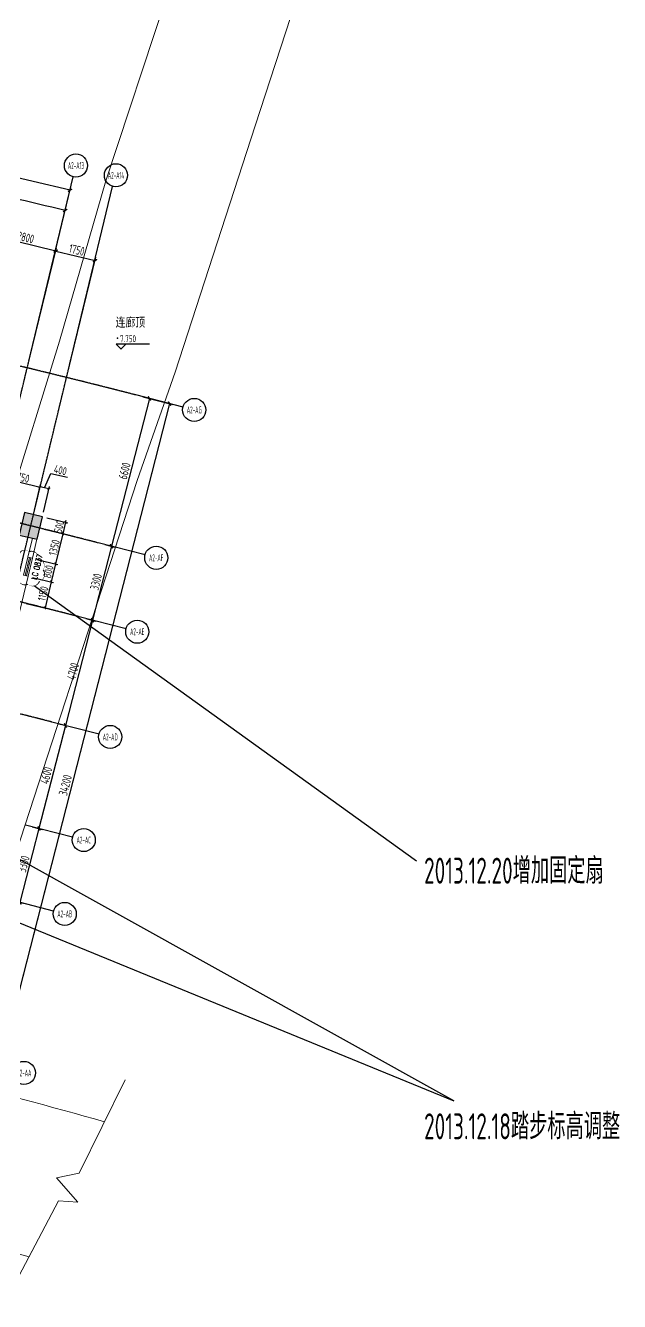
# Model space of a CAD drawing. Header units: millimetres. Extents: x 11515858 to 24947533, y -12784974 to -6116114.
# Drawn here: x 11854412 to 11880103, y -6420247 to -6365076 of the extents above; entities that cross this region are included whole.
import ezdxf
from ezdxf.enums import TextEntityAlignment as Align

# ---------------------------------------------------------------- set-up
doc = ezdxf.new("R2010")
doc.units = ezdxf.units.MM
doc.header["$LTSCALE"] = 10
doc.linetypes.add('A2-RG-AXIS$0$CENTER', pattern=[2, 1.25, -0.25, 0.25, -0.25])
doc.linetypes.add('A2-RG-AXIS$0$DOTE', pattern=[2.42, 2, -0.2, 0.02, -0.2])
for name, color, linetype in [('A2-RB-F2$0$A-DIMS-100', 1, 'Continuous'), ('A2-RG-AXIS$0$A-AXIS', 1, 'Continuous'), ('A2-RG-AXIS$0$A-DIMS-100', 1, 'Continuous'), ('A2-RG-AXIS$0$A-GRID', 1, 'A2-RG-AXIS$0$CENTER'), ('A2-RG-AXIS$0$A-SYMB', 4, 'Continuous'), ('A2-RI-F2$0$A-STRS', 50, 'Continuous'), ('A2-RI-F2$0$A-SYMB', 4, 'Continuous'), ('A2-RI-F2$0$A-SYMB-AREA', 4, 'Continuous'), ('A2-RI-F2$0$A-SYMB-DOOR', 4, 'Continuous'), ('A2-RI-F2$0$A-SYMB-NAME', 4, 'Continuous'), ('A2-RS-F2$0$A-HATH-GRAY', 8, 'Continuous'), ('A2-RS-F2$0$A-WALL-CONC', 6, 'Continuous')]:
    doc.layers.add(name, color=color, linetype=linetype)
for name, color, linetype, lineweight in [('A2-RI-F2$0$A-DETL-LLIN', 3, 'Continuous', 5), ('A2-RI-F2$0$A-DETL-MLIN', 3, 'Continuous', 9), ('A2-RI-F2$0$A-FLOR-STRS', 2, 'Continuous', 5), ('A2-RI-F2$0$A-GLASS', 132, 'Continuous', 20), ('A2-RI-F2$0$A-WALL', 7, 'Continuous', 5)]:
    doc.layers.add(name, color=color, linetype=linetype, lineweight=lineweight)
doc.styles.add('A2-RB-F2$0$XD2008', font='hzs.shx', dxfattribs={"width": 0.7, "bigfont": 'hztxt.shx'})
doc.styles.add('A2-RG-AXIS$0$ECADI', font='hzs.shx', dxfattribs={"width": 0.7, "bigfont": 'hztxt.shx'})
doc.styles.add('A2-RG-AXIS$0$XD2008', font='hzs.shx', dxfattribs={"width": 0.7, "bigfont": 'hztxt.shx'})
doc.styles.add('A2-RI-F2$0$ECADI', font='hzs.shx', dxfattribs={"width": 0.7, "bigfont": 'hztxt.shx'})
doc.styles.add('A2-RI-F2$0$ECADI-TXT', font='simplex.shx', dxfattribs={"bigfont": 'hztxt.shx'})
doc.styles.add('A2-RI-F2$0$XD2008', font='hzs.shx', dxfattribs={"width": 0.7, "bigfont": 'hztxt.shx'})
doc.dimstyles.new('A2-RB-F2$0$XD100$0', dxfattribs={"dimscale": 100, "dimtxt": 3.5, "dimasz": 1, "dimexe": 1, "dimexo": 2, "dimgap": 0.5, "dimtad": 1, "dimdec": 0, "dimdsep": 46, "dimtxsty": 'A2-RB-F2$0$XD2008', "dimblk1": 'A2-RB-F2$0$_ArchTick', "dimblk2": 'A2-RB-F2$0$_ArchTick', "dimsah": 1, "dimcen": 2.5, "dimclrt": 4, "dimaunit": 1, "dimadec": 0, "dimazin": 0, "dimtfac": 1, "dimtdec": 0, "dimtix": 1, "dimtmove": 1, "dimatfit": 3, "dimfxl": 0, "dimtolj": 1, "dimtzin": 0, "dimarcsym": 0})
doc.dimstyles.new('A2-RG-AXIS$0$XD150', dxfattribs={"dimscale": 300, "dimtxt": 2.5, "dimasz": 1.5, "dimexe": 1, "dimexo": 2, "dimgap": 0.5, "dimtad": 1, "dimdec": 0, "dimdsep": 46, "dimtxsty": 'A2-RG-AXIS$0$XD2008', "dimcen": 2.5, "dimclrt": 4, "dimaunit": 1, "dimadec": 3, "dimazin": 0, "dimtfac": 1, "dimtdec": 0, "dimtmove": 2, "dimatfit": 3, "dimfxl": 0, "dimtolj": 1, "dimtzin": 0, "dimarcsym": 0})
doc.dimstyles.new('A2-RG-AXIS$0$XD150$0', dxfattribs={"dimscale": 150, "dimtxt": 2.5, "dimasz": 1, "dimexe": 1, "dimexo": 2, "dimgap": 0.5, "dimtad": 1, "dimdec": 0, "dimdsep": 46, "dimtxsty": 'A2-RG-AXIS$0$XD2008', "dimblk": 'A2-RG-AXIS$0$_ArchTick', "dimcen": 2.5, "dimclrt": 4, "dimaunit": 1, "dimadec": 0, "dimazin": 0, "dimtfac": 1, "dimtdec": 0, "dimtmove": 2, "dimatfit": 3, "dimfxl": 0, "dimtolj": 1, "dimtzin": 0, "dimarcsym": 0})

# ---------------------------------------------------------------- blocks, each defined once
blk = doc.blocks.new('A2-RG-AXIS$0$ECADI-TAG-GRID')
at = {"color": 13}
blk.add_circle((0, 0), 5, dxfattribs=at)
at = {"style": 'A2-RG-AXIS$0$ECADI', "width": 0.7}
blk.add_attdef('GRID', text='', height=5, dxfattribs=at).set_placement((0, 0), align=Align.MIDDLE)
blk = doc.blocks.new('A2-RG-AXIS$0$_ArchTick')
at = {"color": 0, "linetype": 'ByBlock', "const_width": 0.4}
blk.add_lwpolyline([(-0.5, -0.5), (0.5, 0.5)], dxfattribs=at)
blk = doc.blocks.new('*D1255')
at = {"layer": 'A2-RG-AXIS$0$A-DIMS-100', "color": 0, "lineweight": -2, "ltscale": 3, "transparency": 16777216}
for p, q in [((11859481, -6381125), (11859917, -6381237)), ((11859772, -6381200), (11858129, -6387592)), ((11857839, -6387518), (11858275, -6387630))]:
    blk.add_line(p, q, dxfattribs=at)
at = {"layer": 'Defpoints', "color": 0, "ltscale": 3, "transparency": 16777216}
for p in [(11859191, -6381051), (11857548, -6387443), (11858129, -6387592)]:
    blk.add_point(p, dxfattribs=at)
at = {"layer": 'A2-RG-AXIS$0$A-DIMS-100', "color": 0, "lineweight": -2, "ltscale": 3, "transparency": 16777216, "xscale": 150, "yscale": 150, "zscale": 150}
for p, rotation in [((11859772, -6381200), 75.58928463638166), ((11858129, -6387592), 255.5892846363816)]:
    blk.add_blockref('A2-RG-AXIS$0$_ArchTick', p, dxfattribs=dict(at, rotation=rotation))
at = {"layer": 'A2-RG-AXIS$0$A-DIMS-100', "color": 4, "ltscale": 3, "transparency": 16777216, "insert": (11858696, -6384331), "char_height": 375, "attachment_point": 5, "rotation": 75.5893, "style": 'A2-RG-AXIS$0$XD2008'}
blk.add_mtext('\\A1;6600', dxfattribs=at)
blk = doc.blocks.new('*D1256')
at = {"layer": 'A2-RG-AXIS$0$A-DIMS-100', "color": 0, "lineweight": -2, "ltscale": 3, "transparency": 16777216}
for p, q in [((11858129, -6387592), (11857308, -6390789)), ((11857839, -6387518), (11858275, -6387630)), ((11857017, -6390714), (11857453, -6390826))]:
    blk.add_line(p, q, dxfattribs=at)
at = {"layer": 'Defpoints', "color": 0, "ltscale": 3, "transparency": 16777216}
for p in [(11857548, -6387443), (11856727, -6390639), (11857308, -6390789)]:
    blk.add_point(p, dxfattribs=at)
at = {"layer": 'A2-RG-AXIS$0$A-DIMS-100', "color": 0, "lineweight": -2, "ltscale": 3, "transparency": 16777216, "xscale": 150, "yscale": 150, "zscale": 150}
for p, rotation in [((11858129, -6387592), 75.589284638493), ((11857308, -6390789), 255.589284638493)]:
    blk.add_blockref('A2-RG-AXIS$0$_ArchTick', p, dxfattribs=dict(at, rotation=rotation))
at = {"layer": 'A2-RG-AXIS$0$A-DIMS-100', "color": 4, "ltscale": 3, "transparency": 16777216, "insert": (11857464, -6389125), "char_height": 375, "attachment_point": 5, "rotation": 75.5893, "style": 'A2-RG-AXIS$0$XD2008'}
blk.add_mtext('\\A1;3300', dxfattribs=at)
blk = doc.blocks.new('*D1257')
at = {"layer": 'A2-RG-AXIS$0$A-DIMS-100', "color": 0, "lineweight": -2, "ltscale": 3, "transparency": 16777216}
for p, q in [((11857308, -6390789), (11856138, -6395341)), ((11857017, -6390714), (11857453, -6390826)), ((11855848, -6395266), (11856284, -6395378))]:
    blk.add_line(p, q, dxfattribs=at)
at = {"layer": 'Defpoints', "color": 0, "ltscale": 3, "transparency": 16777216}
for p in [(11856727, -6390639), (11855557, -6395191), (11856138, -6395341)]:
    blk.add_point(p, dxfattribs=at)
at = {"layer": 'A2-RG-AXIS$0$A-DIMS-100', "color": 0, "lineweight": -2, "ltscale": 3, "transparency": 16777216, "xscale": 150, "yscale": 150, "zscale": 150}
for p, rotation in [((11857308, -6390789), 75.589284638493), ((11856138, -6395341), 255.589284638493)]:
    blk.add_blockref('A2-RG-AXIS$0$_ArchTick', p, dxfattribs=dict(at, rotation=rotation))
at = {"layer": 'A2-RG-AXIS$0$A-DIMS-100', "color": 4, "ltscale": 3, "transparency": 16777216, "insert": (11856469, -6392999), "char_height": 375, "attachment_point": 5, "rotation": 75.5893, "style": 'A2-RG-AXIS$0$XD2008'}
blk.add_mtext('\\A1;4700', dxfattribs=at)
blk = doc.blocks.new('*D1258')
at = {"layer": 'A2-RG-AXIS$0$A-DIMS-100', "color": 0, "lineweight": -2, "ltscale": 3, "transparency": 16777216}
for p, q in [((11856138, -6395341), (11854994, -6399796)), ((11855848, -6395266), (11856284, -6395378)), ((11854703, -6399721), (11855139, -6399833))]:
    blk.add_line(p, q, dxfattribs=at)
at = {"layer": 'Defpoints', "color": 0, "ltscale": 3, "transparency": 16777216}
for p in [(11855557, -6395191), (11854412, -6399647), (11854994, -6399796)]:
    blk.add_point(p, dxfattribs=at)
at = {"layer": 'A2-RG-AXIS$0$A-DIMS-100', "color": 0, "lineweight": -2, "ltscale": 3, "transparency": 16777216, "xscale": 150, "yscale": 150, "zscale": 150}
for p, rotation in [((11856138, -6395341), 75.589284638493), ((11854994, -6399796), 255.589284638493)]:
    blk.add_blockref('A2-RG-AXIS$0$_ArchTick', p, dxfattribs=dict(at, rotation=rotation))
at = {"layer": 'A2-RG-AXIS$0$A-DIMS-100', "color": 4, "ltscale": 3, "transparency": 16777216, "insert": (11855312, -6397503), "char_height": 375, "attachment_point": 5, "rotation": 75.5893, "style": 'A2-RG-AXIS$0$XD2008'}
blk.add_mtext('\\A1;4600', dxfattribs=at)
blk = doc.blocks.new('*D1259')
at = {"layer": 'A2-RG-AXIS$0$A-DIMS-100', "color": 0, "lineweight": -2, "ltscale": 3, "transparency": 16777216}
for p, q in [((11854994, -6399796), (11854172, -6402992)), ((11854703, -6399721), (11855139, -6399833)), ((11853882, -6402918), (11854318, -6403030))]:
    blk.add_line(p, q, dxfattribs=at)
at = {"layer": 'Defpoints', "color": 0, "ltscale": 3, "transparency": 16777216}
for p in [(11854412, -6399647), (11853591, -6402843), (11854172, -6402992)]:
    blk.add_point(p, dxfattribs=at)
at = {"layer": 'A2-RG-AXIS$0$A-DIMS-100', "color": 0, "lineweight": -2, "ltscale": 3, "transparency": 16777216, "xscale": 150, "yscale": 150, "zscale": 150}
for p, rotation in [((11854994, -6399796), 75.589284638493), ((11854172, -6402992), 255.589284638493)]:
    blk.add_blockref('A2-RG-AXIS$0$_ArchTick', p, dxfattribs=dict(at, rotation=rotation))
at = {"layer": 'A2-RG-AXIS$0$A-DIMS-100', "color": 4, "ltscale": 3, "transparency": 16777216, "insert": (11854329, -6401329), "char_height": 375, "attachment_point": 5, "rotation": 75.5893, "style": 'A2-RG-AXIS$0$XD2008'}
blk.add_mtext('\\A1;3300', dxfattribs=at)
blk = doc.blocks.new('*D1262')
at = {"layer": 'A2-RG-AXIS$0$A-DIMS-100', "color": 0, "lineweight": -2, "ltscale": 3, "transparency": 16777216}
for p, q in [((11859481, -6381125), (11860789, -6381461)), ((11860644, -6381424), (11852132, -6414548)), ((11850970, -6414249), (11852277, -6414585))]:
    blk.add_line(p, q, dxfattribs=at)
at = {"layer": 'Defpoints', "color": 0, "ltscale": 3, "transparency": 16777216}
for p in [(11859191, -6381051), (11850679, -6414175), (11852132, -6414548)]:
    blk.add_point(p, dxfattribs=at)
at = {"layer": 'A2-RG-AXIS$0$A-DIMS-100', "color": 0, "lineweight": -2, "ltscale": 3, "transparency": 16777216, "xscale": 150, "yscale": 150, "zscale": 150}
for p, rotation in [((11860644, -6381424), 75.58928466042394), ((11852132, -6414548), 255.589284660424)]:
    blk.add_blockref('A2-RG-AXIS$0$_ArchTick', p, dxfattribs=dict(at, rotation=rotation))
at = {"layer": 'A2-RG-AXIS$0$A-DIMS-100', "color": 4, "ltscale": 3, "transparency": 16777216, "insert": (11856134, -6397921), "char_height": 375, "attachment_point": 5, "rotation": 75.5893, "style": 'A2-RG-AXIS$0$XD2008'}
blk.add_mtext('\\A1;34200', dxfattribs=at)
blk = doc.blocks.new('*D1242')
at = {"layer": 'A2-RG-AXIS$0$A-DIMS-100', "color": 0, "lineweight": -2, "ltscale": 3, "transparency": 16777216}
for p, q in [((11753070, -6371598), (11752455, -6363872)), ((11854556, -6379588), (11856371, -6372053))]:
    blk.add_line(p, q, dxfattribs=at)
blk.add_arc((11778731, -6694179), 331200, 76.44866, 94.54827, dxfattribs=at)
at = {"layer": 'Defpoints', "color": 0, "ltscale": 3, "transparency": 16777216}
for p in [(11822065, -6365826), (11753093, -6371897), (11854485, -6379879), (11778731, -6694179)]:
    blk.add_point(p, dxfattribs=at)
at = {"layer": 'A2-RG-AXIS$0$A-DIMS-100', "color": 0, "lineweight": -2, "ltscale": 3, "transparency": 16777216, "xscale": 150, "yscale": 150, "zscale": 150}
for p, rotation in [((11752467, -6364022), 184.5482656226652), ((11856336, -6372199), 346.4486630674553)]:
    blk.add_blockref('A2-RG-AXIS$0$_ArchTick', p, dxfattribs=dict(at, rotation=rotation))
at = {"layer": 'A2-RG-AXIS$0$A-DIMS-100', "color": 4, "ltscale": 3, "transparency": 16777216, "insert": (11804749, -6363703), "char_height": 375, "attachment_point": 5, "rotation": 355.4985, "style": 'A2-RG-AXIS$0$XD2008'}
blk.add_mtext('\\A1;18°5\'59"', dxfattribs=at)
blk = doc.blocks.new('*D1253')
at = {"layer": 'A2-RG-AXIS$0$A-DIMS-100', "color": 0, "lineweight": -2, "ltscale": 3, "transparency": 16777216}
for p, q in [((11845491, -6377540), (11846904, -6370837)), ((11854556, -6379588), (11856161, -6372928))]:
    blk.add_line(p, q, dxfattribs=at)
blk.add_arc((11778731, -6694179), 330300, 76.44866, 78.09408, dxfattribs=at)
at = {"layer": 'Defpoints', "color": 0, "ltscale": 3, "transparency": 16777216}
for p in [(11853048, -6372348), (11845429, -6377834), (11854485, -6379879), (11778731, -6694179)]:
    blk.add_point(p, dxfattribs=at)
at = {"layer": 'A2-RG-AXIS$0$A-DIMS-100', "color": 0, "lineweight": -2, "ltscale": 3, "transparency": 16777216, "xscale": 150, "yscale": 150, "zscale": 150}
for p, rotation in [((11846873, -6370984), 168.0940794046412), ((11856125, -6373074), 346.4486609929079)]:
    blk.add_blockref('A2-RG-AXIS$0$_ArchTick', p, dxfattribs=dict(at, rotation=rotation))
at = {"layer": 'A2-RG-AXIS$0$A-DIMS-100', "color": 4, "ltscale": 3, "transparency": 16777216, "insert": (11851573, -6371705), "char_height": 375, "attachment_point": 5, "rotation": 347.2714, "style": 'A2-RG-AXIS$0$XD2008'}
blk.add_mtext('\\A1;1°38\'44"', dxfattribs=at)
blk = doc.blocks.new('*D1288')
at = {"layer": 'A2-RG-AXIS$0$A-DIMS-100', "color": 0, "lineweight": -2, "ltscale": 3, "transparency": 16777216}
for p, q in [((11854556, -6379588), (11855753, -6374682)), ((11855717, -6374827), (11857418, -6375242)), ((11856256, -6380002), (11857453, -6375096))]:
    blk.add_line(p, q, dxfattribs=at)
at = {"layer": 'Defpoints', "color": 0, "ltscale": 3, "transparency": 16777216}
for p in [(11857418, -6375242), (11854485, -6379879), (11856185, -6380294)]:
    blk.add_point(p, dxfattribs=at)
at = {"layer": 'A2-RG-AXIS$0$A-DIMS-100', "color": 0, "lineweight": -2, "ltscale": 3, "transparency": 16777216, "xscale": 150, "yscale": 150, "zscale": 150}
for p, rotation in [((11855717, -6374827), 166.2935912375839), ((11857418, -6375242), 346.2935912375839)]:
    blk.add_blockref('A2-RG-AXIS$0$_ArchTick', p, dxfattribs=dict(at, rotation=rotation))
at = {"layer": 'A2-RG-AXIS$0$A-DIMS-100', "color": 4, "ltscale": 3, "transparency": 16777216, "insert": (11856630, -6374780), "char_height": 375, "attachment_point": 5, "rotation": 346.2936, "style": 'A2-RG-AXIS$0$XD2008'}
blk.add_mtext('\\A1;1750', dxfattribs=at)
blk = doc.blocks.new('*D1289')
at = {"layer": 'A2-RG-AXIS$0$A-DIMS-100', "color": 0, "lineweight": -2, "ltscale": 3, "transparency": 16777216}
for p, q in [((11851831, -6378944), (11853033, -6374018)), ((11855717, -6374827), (11852997, -6374164)), ((11854556, -6379588), (11855753, -6374682))]:
    blk.add_line(p, q, dxfattribs=at)
at = {"layer": 'Defpoints', "color": 0, "ltscale": 3, "transparency": 16777216}
for p in [(11852997, -6374164), (11851760, -6379235), (11854485, -6379879)]:
    blk.add_point(p, dxfattribs=at)
at = {"layer": 'A2-RG-AXIS$0$A-DIMS-100', "color": 0, "lineweight": -2, "ltscale": 3, "transparency": 16777216, "xscale": 150, "yscale": 150, "zscale": 150}
for p, rotation in [((11852997, -6374164), 166.2935912210491), ((11855717, -6374827), 346.2935912210492)]:
    blk.add_blockref('A2-RG-AXIS$0$_ArchTick', p, dxfattribs=dict(at, rotation=rotation))
at = {"layer": 'A2-RG-AXIS$0$A-DIMS-100', "color": 4, "ltscale": 3, "transparency": 16777216, "insert": (11854419, -6374241), "char_height": 375, "attachment_point": 5, "rotation": 346.2936, "style": 'A2-RG-AXIS$0$XD2008'}
blk.add_mtext('\\A1;2800', dxfattribs=at)
blk = doc.blocks.new('A2-RB-F2$0$_ArchTick')
at = {"color": 0, "linetype": 'ByBlock', "const_width": 0.4}
blk.add_lwpolyline([(-0.5, -0.5), (0.5, 0.5)], dxfattribs=at)
blk = doc.blocks.new('*D1659')
at = {"layer": 'A2-RB-F2$0$A-DIMS-100', "color": 0, "lineweight": -2, "transparency": 16777216}
for p, q in [((11855229, -6385062), (11855513, -6384442)), ((11855513, -6384442), (11856225, -6384606)), ((11854801, -6386029), (11855057, -6384920)), ((11855424, -6385107), (11855034, -6385018)), ((11855191, -6386119), (11855446, -6385010))]:
    blk.add_line(p, q, dxfattribs=at)
at = {"layer": 'Defpoints', "color": 0, "transparency": 16777216}
for p in [(11855034, -6385018), (11854756, -6386224), (11855146, -6386314)]:
    blk.add_point(p, dxfattribs=at)
at = {"layer": 'A2-RB-F2$0$A-DIMS-100', "color": 0, "lineweight": -2, "transparency": 16777216, "xscale": 100, "yscale": 100, "zscale": 100}
for p, rotation in [((11855034, -6385018), 167.0199327018391), ((11855424, -6385107), 347.0199327018392)]:
    blk.add_blockref('A2-RB-F2$0$_ArchTick', p, dxfattribs=dict(at, rotation=rotation))
at = {"layer": 'A2-RB-F2$0$A-DIMS-100', "color": 4, "transparency": 16777216, "insert": (11855919, -6384305), "char_height": 350, "attachment_point": 5, "rotation": 347.0199, "style": 'A2-RB-F2$0$XD2008'}
blk.add_mtext('\\A1;400', dxfattribs=at)
blk = doc.blocks.new('*D1671')
at = {"layer": 'A2-RB-F2$0$A-DIMS-100', "color": 0, "lineweight": -2, "transparency": 16777216}
for p, q in [((11853101, -6385623), (11853366, -6384526)), ((11853342, -6384623), (11855043, -6385033)), ((11854802, -6386034), (11855067, -6384936))]:
    blk.add_line(p, q, dxfattribs=at)
at = {"layer": 'Defpoints', "color": 0, "transparency": 16777216}
for p in [(11855043, -6385033), (11853054, -6385818), (11854755, -6386228)]:
    blk.add_point(p, dxfattribs=at)
at = {"layer": 'A2-RB-F2$0$A-DIMS-100', "color": 0, "lineweight": -2, "transparency": 16777216, "xscale": 100, "yscale": 100, "zscale": 100}
for p, rotation in [((11853342, -6384623), 166.4414817814854), ((11855043, -6385033), 346.4414817814855)]:
    blk.add_blockref('A2-RB-F2$0$_ArchTick', p, dxfattribs=dict(at, rotation=rotation))
at = {"layer": 'A2-RB-F2$0$A-DIMS-100', "color": 4, "transparency": 16777216, "insert": (11854245, -6384609), "char_height": 350, "attachment_point": 5, "rotation": 346.4415, "style": 'A2-RB-F2$0$XD2008'}
blk.add_mtext('\\A1;1750', dxfattribs=at)
blk = doc.blocks.new('*D1448')
at = {"layer": 'A2-RB-F2$0$A-DIMS-100', "color": 0, "lineweight": -2, "transparency": 16777216}
for p, q in [((11854903, -6388159), (11855812, -6388378)), ((11855715, -6388354), (11855527, -6389132)), ((11854716, -6388936), (11855625, -6389155))]:
    blk.add_line(p, q, dxfattribs=at)
at = {"layer": 'Defpoints', "color": 0, "transparency": 16777216}
for p in [(11854709, -6388112), (11854521, -6388889), (11855527, -6389132)]:
    blk.add_point(p, dxfattribs=at)
at = {"layer": 'A2-RB-F2$0$A-DIMS-100', "color": 0, "lineweight": -2, "transparency": 16777216, "xscale": 100, "yscale": 100, "zscale": 100}
for p, rotation in [((11855715, -6388354), 76.44866309348606), ((11855527, -6389132), 256.4486630934861)]:
    blk.add_blockref('A2-RB-F2$0$_ArchTick', p, dxfattribs=dict(at, rotation=rotation))
at = {"layer": 'A2-RB-F2$0$A-DIMS-100', "color": 4, "transparency": 16777216, "insert": (11855402, -6388690), "char_height": 350, "attachment_point": 5, "rotation": 76.4487, "style": 'A2-RB-F2$0$XD2008'}
blk.add_mtext('\\A1;800', dxfattribs=at)
blk = doc.blocks.new('*D1449')
at = {"layer": 'A2-RB-F2$0$A-DIMS-100', "color": 0, "lineweight": -2, "transparency": 16777216}
for p, q in [((11855218, -6386852), (11856127, -6387071)), ((11856030, -6387048), (11855715, -6388354)), ((11854903, -6388159), (11855812, -6388378))]:
    blk.add_line(p, q, dxfattribs=at)
at = {"layer": 'Defpoints', "color": 0, "transparency": 16777216}
for p in [(11855023, -6386805), (11854709, -6388112), (11855715, -6388354)]:
    blk.add_point(p, dxfattribs=at)
at = {"layer": 'A2-RB-F2$0$A-DIMS-100', "color": 0, "lineweight": -2, "transparency": 16777216, "xscale": 100, "yscale": 100, "zscale": 100}
for p, rotation in [((11856030, -6387048), 76.44866309347344), ((11855715, -6388354), 256.4486630934734)]:
    blk.add_blockref('A2-RB-F2$0$_ArchTick', p, dxfattribs=dict(at, rotation=rotation))
at = {"layer": 'A2-RB-F2$0$A-DIMS-100', "color": 4, "transparency": 16777216, "insert": (11855654, -6387648), "char_height": 350, "attachment_point": 5, "rotation": 76.4487, "style": 'A2-RB-F2$0$XD2008'}
blk.add_mtext('\\A1;1350', dxfattribs=at)
blk = doc.blocks.new('*D1450')
at = {"layer": 'A2-RB-F2$0$A-DIMS-100', "color": 0, "lineweight": -2, "transparency": 16777216}
for p, q in [((11855340, -6386361), (11856246, -6386579)), ((11856149, -6386556), (11856030, -6387048)), ((11856149, -6386556), (11856172, -6386459)), ((11855222, -6386853), (11856127, -6387072)), ((11856030, -6387048), (11856007, -6387145))]:
    blk.add_line(p, q, dxfattribs=at)
at = {"layer": 'Defpoints', "color": 0, "transparency": 16777216}
for p in [(11855146, -6386314), (11855027, -6386806), (11856030, -6387048)]:
    blk.add_point(p, dxfattribs=at)
at = {"layer": 'A2-RB-F2$0$A-DIMS-100', "color": 0, "lineweight": -2, "transparency": 16777216, "xscale": 100, "yscale": 100, "zscale": 100}
for p, rotation in [((11856149, -6386556), 256.448663095377), ((11856030, -6387048), 76.448663095377)]:
    blk.add_blockref('A2-RB-F2$0$_ArchTick', p, dxfattribs=dict(at, rotation=rotation))
at = {"layer": 'A2-RB-F2$0$A-DIMS-100', "color": 4, "transparency": 16777216, "insert": (11855871, -6386749), "char_height": 350, "attachment_point": 5, "rotation": 76.4487, "style": 'A2-RB-F2$0$XD2008'}
blk.add_mtext('\\A1;500', dxfattribs=at)
blk = doc.blocks.new('*D1451')
at = {"layer": 'A2-RB-F2$0$A-DIMS-100', "color": 0, "lineweight": -2, "transparency": 16777216}
for p, q in [((11854716, -6388936), (11855625, -6389155)), ((11855527, -6389132), (11855257, -6390256)), ((11854445, -6390061), (11855354, -6390280))]:
    blk.add_line(p, q, dxfattribs=at)
at = {"layer": 'Defpoints', "color": 0, "transparency": 16777216}
for p in [(11854521, -6388889), (11854250, -6390014), (11855257, -6390256)]:
    blk.add_point(p, dxfattribs=at)
at = {"layer": 'A2-RB-F2$0$A-DIMS-100', "color": 0, "lineweight": -2, "transparency": 16777216, "xscale": 100, "yscale": 100, "zscale": 100}
for p, rotation in [((11855527, -6389132), 76.44866309355466), ((11855257, -6390256), 256.4486630935546)]:
    blk.add_blockref('A2-RB-F2$0$_ArchTick', p, dxfattribs=dict(at, rotation=rotation))
at = {"layer": 'A2-RB-F2$0$A-DIMS-100', "color": 4, "transparency": 16777216, "insert": (11855173, -6389641), "char_height": 350, "attachment_point": 5, "rotation": 76.4487, "style": 'A2-RB-F2$0$XD2008'}
blk.add_mtext('\\A1;1150', dxfattribs=at)
blk = doc.blocks.new('A2-RS-F2')
at = {"layer": 'A2-RS-F2$0$A-HATH-GRAY', "ltscale": 3}
h = blk.add_hatch(color=256, dxfattribs=at)
h.paths.add_polyline_path([(11780371, -6378133), (11781371, -6378140), (11781380, -6376840), (11780380, -6376833)])
h.paths.add_polyline_path([(11771295, -6378216), (11772295, -6378194), (11772267, -6376895), (11771267, -6376916)])
h.paths.add_polyline_path([(11789445, -6378310), (11790445, -6378346), (11790491, -6377046), (11789491, -6377011)])
h.paths.add_polyline_path([(11794061, -6377996), (11794660, -6378034), (11794711, -6377236), (11794112, -6377197)])
h.paths.add_polyline_path([(11762226, -6378560), (11763225, -6378509), (11763159, -6377211), (11762160, -6377261)])
h.paths.add_polyline_path([(11756054, -6378846), (11756851, -6378783), (11756756, -6377587), (11755959, -6377650)])
h.paths.add_polyline_path([(11801644, -6378462), (11802243, -6378500), (11802294, -6377702), (11801696, -6377663)])
h.paths.add_polyline_path([(11751557, -6379698), (11752355, -6379635), (11752220, -6377940), (11751422, -6378003)])
h.paths.add_polyline_path([(11807664, -6379406), (11808460, -6379480), (11808572, -6378285), (11807775, -6378211)])
h.paths.add_polyline_path([(11816585, -6380403), (11817577, -6380525), (11817736, -6379235), (11816743, -6379113)])
h.paths.add_polyline_path([(11825579, -6381619), (11826568, -6381768), (11826763, -6380483), (11825774, -6380333)])
h.paths.add_polyline_path([(11793833, -6381539), (11794432, -6381577), (11794483, -6380779), (11793885, -6380740)])
h.paths.add_polyline_path([(11801417, -6382005), (11802015, -6382043), (11802067, -6381245), (11801468, -6381206)])
h.paths.add_polyline_path([(11834536, -6383085), (11835520, -6383263), (11835752, -6381984), (11834768, -6381806)])
h.paths.add_polyline_path([(11843442, -6384837), (11844420, -6385043), (11844688, -6383771), (11843710, -6383565)])
h.paths.add_polyline_path([(11849707, -6386048), (11850486, -6386227), (11850721, -6385255), (11849941, -6385076)])
h.paths.add_polyline_path([(11756691, -6386871), (11757489, -6386806), (11757394, -6385612), (11756597, -6385675)])
h.paths.add_polyline_path([(11752176, -6387474), (11752973, -6387410), (11752838, -6385716), (11752041, -6385779)])
h.paths.add_polyline_path([(11854132, -6387107), (11854912, -6387286), (11855146, -6386314), (11854366, -6386134)])
h.paths.add_polyline_path([(11793236, -6390821), (11793835, -6390859), (11793887, -6390061), (11793288, -6390022)])
h.paths.add_polyline_path([(11800820, -6391286), (11801419, -6391324), (11801470, -6390526), (11800871, -6390487)])
h.paths.add_polyline_path([(11847832, -6393825), (11848612, -6394005), (11848846, -6393033), (11848067, -6392853)])
h.paths.add_polyline_path([(11780263, -6394032), (11781263, -6394039), (11781272, -6392739), (11780272, -6392732)])
h.paths.add_polyline_path([(11771644, -6394112), (11772644, -6394090), (11772615, -6392791), (11771616, -6392812)])
h.paths.add_polyline_path([(11788881, -6394200), (11789880, -6394236), (11789926, -6392936), (11788927, -6392901)])
h.paths.add_polyline_path([(11793009, -6394364), (11793607, -6394402), (11793659, -6393604), (11793060, -6393565)])
h.paths.add_polyline_path([(11763031, -6394440), (11764030, -6394389), (11763964, -6393090), (11762965, -6393141)])
h.paths.add_polyline_path([(11757323, -6394797), (11758120, -6394731), (11758025, -6393537), (11757227, -6393600)])
h.paths.add_polyline_path([(11800592, -6394829), (11801191, -6394867), (11801242, -6394069), (11800643, -6394030)])
h.paths.add_polyline_path([(11852257, -6394884), (11853037, -6395064), (11853271, -6394091), (11852492, -6393912)])
h.paths.add_polyline_path([(11752786, -6395149), (11753584, -6395086), (11753449, -6393391), (11752652, -6393455)])
h.paths.add_polyline_path([(11806189, -6395237), (11806985, -6395311), (11807096, -6394116), (11806300, -6394042)])
h.paths.add_polyline_path([(11814656, -6396186), (11815648, -6396307), (11815806, -6395017), (11814813, -6394896)])
h.paths.add_polyline_path([(11823198, -6397340), (11824186, -6397490), (11824381, -6396205), (11823392, -6396055)])
h.paths.add_polyline_path([(11831682, -6398729), (11832663, -6398921), (11832913, -6397645), (11831931, -6397453)])
h.paths.add_polyline_path([(11840164, -6400383), (11841142, -6400589), (11841411, -6399317), (11840432, -6399110)])
edge = h.paths.add_edge_path()
edge.add_arc((11772286, -6400549), 450, 0, 360)
edge = h.paths.add_edge_path()
edge.add_arc((11789152, -6400664), 450, 0, 360)
edge = h.paths.add_edge_path()
edge.add_arc((11763857, -6400856), 450, 0, 360)
h.paths.add_polyline_path([(11845946, -6401652), (11846725, -6401831), (11846960, -6400859), (11846180, -6400679)])
edge = h.paths.add_edge_path()
edge.add_arc((11797576, -6401084), 450, 0, 360)
edge = h.paths.add_edge_path()
edge.add_arc((11755441, -6401404), 451, 0, 360)
edge = h.paths.add_edge_path()
edge.add_arc((11805984, -6401746), 450, 0, 360)
h.paths.add_polyline_path([(11850371, -6402710), (11851151, -6402890), (11851385, -6401917), (11850605, -6401738)])
edge = h.paths.add_edge_path()
edge.add_arc((11814369, -6402649), 450, 0, 360)
edge = h.paths.add_edge_path()
edge.add_arc((11822726, -6403793), 450, 0, 360)
edge = h.paths.add_edge_path()
edge.add_arc((11831046, -6405176), 450, 0, 360)
edge = h.paths.add_edge_path()
edge.add_arc((11839323, -6406797), 451, 0, 360)
edge = h.paths.add_edge_path()
edge.add_arc((11847549, -6408655), 451, 0, 360)
edge = h.paths.add_edge_path()
edge.add_arc((11780719, -6400485), 450, 0, 360)
at = {"layer": 'A2-RS-F2$0$A-WALL-CONC'}
blk.add_3dface([(11854132, -6387107), (11854912, -6387286), (11855146, -6386314), (11854366, -6386134)], dxfattribs=at)
blk = doc.blocks.new('A2-RI-F2$0$ECADI-TAG-HGHT（国标）')
at = {"color": 1}
blk.add_line((-2.12, 2.12), (12.35, 2.12), dxfattribs=at)
at = {"color": 1, "const_width": 0.5}
blk.add_lwpolyline([(-2.12, 2.12), (0, 0), (2.12, 2.12)], dxfattribs=at)
at = {"color": 1}
blk.add_point((-1.48, 4.6), dxfattribs=at)
at = {"style": 'A2-RI-F2$0$XD2008', "width": 0.7}
blk.add_attdef('FL', text='', height=3, dxfattribs=at).set_placement((-2.69, 2.97), align=Align.RIGHT)
for tag, p in [('F.F.L.', (2.28, 2.97)), ('T.O.S.', (2.28, -1.1))]:
    blk.add_attdef(tag, p, '', height=3, dxfattribs=at)
blk = doc.blocks.new('A2-RI-F2$0$5erhfh')
at = {"layer": 'A2-RI-F2$0$A-SYMB-AREA', "style": 'A2-RI-F2$0$ECADI', "width": 0.7}
blk.add_attdef('340M2', text='', height=2.5, dxfattribs=at).set_placement((0, 1.25), align=Align.MIDDLE_LEFT)
at = {"layer": 'A2-RI-F2$0$A-SYMB-NAME', "style": 'A2-RI-F2$0$ECADI', "width": 0.7}
blk.add_attdef('CHINESENAME', (-12.29, 3.09), '', height=4.5, dxfattribs=at)
blk = doc.blocks.new('A2-RI-F2$0$ECADI-TAG-DOOR')
blk = doc.blocks.new('A2-RG-AXIS')
at = {"layer": 'A2-RG-AXIS$0$A-AXIS', "ltscale": 3}
for p, q in [((11855188.2, -6376962.8), (11856476.8, -6371616.3)), ((11856889.5, -6377372.8), (11858177.1, -6372030.6)), ((11861224.6, -6381573.5), (11859190.7, -6381050.8)), ((11859582.1, -6387965.8), (11857548.2, -6387443.2)), ((11858760.8, -6391162), (11856726.9, -6390639.3)), ((11857591.1, -6395714.1), (11855557.2, -6395191.5)), ((11856446.3, -6400169.4), (11854412.4, -6399646.7)), ((11855625, -6403365.5), (11853591.1, -6402842.9))]:
    blk.add_line(p, q, dxfattribs=at)
at = {"layer": 'A2-RG-AXIS$0$A-GRID', "linetype": 'A2-RG-AXIS$0$DOTE'}
for p, q in [((11845769.4, -6416040.8), (11855178.4, -6377003.5)), ((11847468.7, -6416458.9), (11856889.5, -6377372.8))]:
    blk.add_line(p, q, dxfattribs=at)
for radius in [323300, 316700, 313400, 308700]:
    blk.add_arc((11778730.7, -6694178.7), radius, 75.589285, 95.407644, dxfattribs=at)
at = {"layer": 'A2-RG-AXIS$0$A-SYMB'}
ref = blk.add_blockref('A2-RG-AXIS$0$ECADI-TAG-GRID', (11856594.1, -6371129.8), dxfattribs=dict(at, xscale=100, yscale=100, zscale=100))
ref.add_attrib('GRID', 'A2-A13', dxfattribs={"layer": '0', "extrusion": (0, 0, -1), "height": 300, "style": 'A2-RG-AXIS$0$ECADI', "text_generation_flag": 2, "width": 0.5}).set_placement((-11856594.1, -6371129.8), align=Align.MIDDLE)
ref = blk.add_blockref('A2-RG-AXIS$0$ECADI-TAG-GRID', (11858325.5, -6371552.1), dxfattribs=dict(at, xscale=100, yscale=100, zscale=100))
ref.add_attrib('GRID', 'A2-A14', dxfattribs={"layer": '0', "extrusion": (0, 0, -1), "height": 300, "style": 'A2-RG-AXIS$0$ECADI', "text_generation_flag": 2, "width": 0.5}).set_placement((-11858325.5, -6371552.1), align=Align.MIDDLE)
ref = blk.add_blockref('A2-RG-AXIS$0$ECADI-TAG-GRID', (11861708.9, -6381697.9), dxfattribs=dict(at, xscale=99.999999999398, yscale=99.999999999398, zscale=99.999999999398))
ref.add_attrib('GRID', 'A2-AG', dxfattribs={"layer": '0', "height": 300, "style": 'A2-RG-AXIS$0$ECADI', "width": 0.5}).set_placement((11861708.9, -6381697.9), align=Align.MIDDLE)
ref = blk.add_blockref('A2-RG-AXIS$0$ECADI-TAG-GRID', (11860066.4, -6388090.2), dxfattribs=dict(at, xscale=99.99999999939791, yscale=99.99999999939791, zscale=99.99999999939791))
ref.add_attrib('GRID', 'A2-AF', dxfattribs={"layer": '0', "height": 300, "style": 'A2-RG-AXIS$0$ECADI', "width": 0.5}).set_placement((11860066.4, -6388090.2), align=Align.MIDDLE)
ref = blk.add_blockref('A2-RG-AXIS$0$ECADI-TAG-GRID', (11859245.1, -6391286.4), dxfattribs=dict(at, xscale=99.99999999939791, yscale=99.99999999939791, zscale=99.99999999939791))
ref.add_attrib('GRID', 'A2-AE', dxfattribs={"layer": '0', "height": 300, "style": 'A2-RG-AXIS$0$ECADI', "width": 0.5}).set_placement((11859245.1, -6391286.4), align=Align.MIDDLE)
ref = blk.add_blockref('A2-RG-AXIS$0$ECADI-TAG-GRID', (11858075.4, -6395838.5), dxfattribs=dict(at, xscale=99.99999999939791, yscale=99.99999999939791, zscale=99.99999999939791))
ref.add_attrib('GRID', 'A2-AD', dxfattribs={"layer": '0', "height": 300, "style": 'A2-RG-AXIS$0$ECADI', "width": 0.5}).set_placement((11858075.4, -6395838.5), align=Align.MIDDLE)
ref = blk.add_blockref('A2-RG-AXIS$0$ECADI-TAG-GRID', (11856930.6, -6400293.8), dxfattribs=dict(at, xscale=99.99999999939791, yscale=99.99999999939791, zscale=99.99999999939791))
ref.add_attrib('GRID', 'A2-AC', dxfattribs={"layer": '0', "height": 300, "style": 'A2-RG-AXIS$0$ECADI', "width": 0.5}).set_placement((11856930.6, -6400293.8), align=Align.MIDDLE)
ref = blk.add_blockref('A2-RG-AXIS$0$ECADI-TAG-GRID', (11856109.3, -6403490), dxfattribs=dict(at, xscale=99.99999999939791, yscale=99.99999999939791, zscale=99.99999999939791))
ref.add_attrib('GRID', 'A2-AB', dxfattribs={"layer": '0', "height": 300, "style": 'A2-RG-AXIS$0$ECADI', "width": 0.5}).set_placement((11856109.3, -6403490), align=Align.MIDDLE)
ref = blk.add_blockref('A2-RG-AXIS$0$ECADI-TAG-GRID', (11854342.3, -6410366.6), dxfattribs=dict(at, xscale=99.99999999939791, yscale=99.99999999939791, zscale=99.99999999939791))
ref.add_attrib('GRID', 'A2-AA', dxfattribs={"layer": '0', "height": 300, "style": 'A2-RG-AXIS$0$ECADI', "width": 0.5}).set_placement((11854342.3, -6410366.6), align=Align.MIDDLE)
at = {"layer": 'A2-RG-AXIS$0$A-DIMS-100', "ltscale": 3}
for base, p1, p2, picture, middle in [((11822064.9, -6365825.9), (11854485.2, -6379879.3), (11753093.4, -6371896.8), '*D1242', (11804748.6, -6363703.1)), ((11853048.1, -6372348), (11845429.2, -6377833.7), (11854485.2, -6379879.3), '*D1253', (11851572.6, -6371705.1))]:
    dim = blk.add_angular_dim_3p(base=base, center=(11778730.7, -6694178.7), p1=p1, p2=p2, dimstyle='A2-RG-AXIS$0$XD150', override={"dimscale": 150, "dimasz": 1, "dimblk": 'A2-RG-AXIS$0$_ArchTick', "dimadec": 4}, dxfattribs=at)
    dim.commit()
    dim.dimension.update_dxf_attribs({"geometry": picture, "text_midpoint": middle})
for base, p1, p2, angle, picture, middle in [((11852997.1, -6374163.9), (11854485.2, -6379879.3), (11851760.3, -6379235), 166.29359, '*D1289', (11854419.4, -6374240.6)), ((11857308, -6390788.7), (11857548.2, -6387443.2), (11856726.9, -6390639.3), 75.58928, '*D1256', (11857464.4, -6389125.2)), ((11856138.3, -6395340.8), (11856726.9, -6390639.3), (11855557.2, -6395191.5), 75.58928, '*D1257', (11856468.9, -6392999.4)), ((11854993.5, -6399796.1), (11855557.2, -6395191.5), (11854412.4, -6399646.7), 75.58928, '*D1258', (11855311.7, -6397503.1)), ((11854172.2, -6402992.2), (11854412.4, -6399646.7), (11853591.1, -6402842.9), 75.58928, '*D1259', (11854328.6, -6401328.8))]:
    dim = blk.add_linear_dim(base=base, p1=p1, p2=p2, angle=angle, dimstyle='A2-RG-AXIS$0$XD150$0', dxfattribs=at)
    dim.commit()
    dim.dimension.update_dxf_attribs({"geometry": picture, "text_midpoint": middle})
for p1, p2, distance, picture, middle in [((11854485.2, -6379879.3), (11856185.4, -6380293.9), 5200, '*D1288', (11856629.6, -6374779.7)), ((11859190.7, -6381050.8), (11850679.3, -6414174.8), 1500, '*D1262', (11856133.6, -6397920.8)), ((11859190.7, -6381050.8), (11857548.2, -6387443.2), 600, '*D1255', (11858696.3, -6384331))]:
    dim = blk.add_aligned_dim(p1=p1, p2=p2, distance=distance, dimstyle='A2-RG-AXIS$0$XD150$0', dxfattribs=at)
    dim.commit()
    dim.dimension.update_dxf_attribs({"geometry": picture, "text_midpoint": middle})
blk = doc.blocks.new('A2-RB-F2')
at = {"layer": 'A2-RB-F2$0$A-DIMS-100'}
for p1, p2, distance, picture, middle in [((11853053.9, -6385817.8), (11854755.1, -6386228.1), 1229.3, '*D1671', (11854245.4, -6384609.2)), ((11854708.5, -6388111.7), (11854521.1, -6388889.5), 1035.2, '*D1448', (11855402.5, -6388690.4))]:
    dim = blk.add_aligned_dim(p1=p1, p2=p2, distance=distance, dimstyle='A2-RB-F2$0$XD100$0', dxfattribs=at)
    dim.commit()
    dim.dimension.update_dxf_attribs({"geometry": picture, "text_midpoint": middle})
dim = blk.add_linear_dim(base=(11855034.2, -6385017.5), p1=(11855145.9, -6386314), p2=(11854756.1, -6386224.2), angle=167.01993, dimstyle='A2-RB-F2$0$XD100$0', dxfattribs=at)
dim.commit()
dim.dimension.update_dxf_attribs({"geometry": '*D1659', "text_midpoint": (11855562, -6384453.6), "dimtype": 129})
for p1, p2, distance, text, picture, middle in [((11855145.9, -6386314), (11855027.2, -6386806.4), 1031.7, '500', '*D1450', (11855870.8, -6386749.2)), ((11855023.4, -6386805.5), (11854708.5, -6388111.7), 1035.2, '1350', '*D1449', (11855653.6, -6387648.4)), ((11854521.1, -6388889.5), (11854250.1, -6390013.7), 1035.2, '1150', '*D1451', (11855173.3, -6389641.4))]:
    dim = blk.add_aligned_dim(p1=p1, p2=p2, distance=distance, text=text, dimstyle='A2-RB-F2$0$XD100$0', dxfattribs=at)
    dim.commit()
    dim.dimension.update_dxf_attribs({"geometry": picture, "text_midpoint": middle})
blk = doc.blocks.new('A2-RI-F2')
at = {"layer": 'A2-RI-F2$0$A-DETL-LLIN'}
for p, q in [((11857891, -6371785), (11861003, -6362354)), ((11866108, -6364018), (11864348, -6369419)), ((11864348, -6369419), (11860879, -6380061)), ((11855882, -6378728), (11857891, -6371785)), ((11860879, -6380061), (11859246, -6384747)), ((11859245, -6384749), (11850820, -6410598))]:
    blk.add_line(p, q, dxfattribs=at)
blk.add_lwpolyline([(11853644, -6385960), (11855882, -6378728)], dxfattribs=at)
for radius, start, end in [(286100, 74.62894, 96.36799), (292600, 74.3166, 75.73696)]:
    blk.add_arc((11778731, -6694179), radius, start, end, dxfattribs=at)
at = {"layer": 'A2-RI-F2$0$A-DETL-MLIN'}
for p, q in [((11858719, -6410664), (11856727, -6414699)), ((11856727, -6414699), (11855747, -6414898)), ((11855747, -6414898), (11856673, -6415947)), ((11855834, -6415895), (11853553, -6420247)), ((11856673, -6415947), (11855834, -6415895))]:
    blk.add_line(p, q, dxfattribs=at)
at = {"layer": 'A2-RI-F2$0$A-GLASS'}
for p, q in [((11854512, -6388066), (11854325, -6388842)), ((11854580, -6388083), (11854393, -6388859)), ((11854640, -6388097), (11854453, -6388873)), ((11854709, -6388112), (11854521, -6388889))]:
    blk.add_line(p, q, dxfattribs=at)
at = {"layer": 'A2-RI-F2$0$A-WALL'}
for p, q in [((11854711, -6387240), (11854512, -6388066)), ((11854908, -6387285), (11854708, -6388114)), ((11854512, -6388066), (11854708, -6388114)), ((11854521, -6388889), (11851180, -6402751)), ((11854521, -6388889), (11854325, -6388842))]:
    blk.add_line(p, q, dxfattribs=at)
at = {"layer": 'Defpoints', "color": 3}
for p, q in [((11854132, -6387107), (11854912, -6387286)), ((11854797, -6389303), (11871322, -6401195)), ((11829253, -6393673), (11872937, -6411574)), ((11872937, -6411574), (11844727, -6395905))]:
    blk.add_line(p, q, dxfattribs=at)
blk.add_lwpolyline([(11854141, -6387919, 0, 50, 0.520567), (11853974, -6388454, 0, 50, 0.520567), (11853974, -6388454, 0, 50, 0.520567), (11854076, -6388960, 0, 50, 0.520567), (11854076, -6388960, 0, 50, 0.520567), (11854510, -6389237, 0, 50, 0.520567), (11854510, -6389237, 0, 50, 0.520567), (11855016, -6389106, 0, 50, 0.520567), (11855016, -6389106, 0, 50, 0.520567), (11855173, -6388611, 0, 50, 0.520567), (11855173, -6388611, 0, 50, 0.520567), (11854975, -6388116, 0, 50, 0.520567), (11854975, -6388116, 0, 50, 0.520567), (11854561, -6387828, 0, 50, 0.520567), (11854561, -6387828, 0, 50, 0.520567), (11854141, -6387919, 0, 0, 0)], format="xyseb", dxfattribs=at)
blk.add_blockref('A2-RS-F2', (0, 0))
ref = blk.add_blockref('A2-RI-F2$0$5erhfh', (11859541, -6378453), dxfattribs=dict(xscale=100, yscale=100, zscale=100))
ref.add_attrib('CHINESENAME', '连廊顶 ', (11858312, -6378144), dxfattribs={"layer": 'A2-RI-F2$0$A-SYMB-NAME', "height": 450, "style": 'A2-RI-F2$0$ECADI', "width": 0.7})
at = {"layer": 'A2-RI-F2$0$A-FLOR-STRS'}
blk.add_blockref('A2-RG-AXIS', (0, 0), dxfattribs=at)
at = {"layer": 'A2-RI-F2$0$A-STRS', "linetype": 'Continuous'}
blk.add_blockref('A2-RB-F2', (0, 0), dxfattribs=at)
at = {"layer": 'A2-RI-F2$0$A-SYMB'}
ref = blk.add_blockref('A2-RI-F2$0$ECADI-TAG-HGHT（国标）', (11858543, -6379057), dxfattribs=dict(at, xscale=100, yscale=100, zscale=100))
ref.add_attrib('F.F.L.', '7.750', (11858500, -6378768), dxfattribs={"layer": '0', "height": 300, "style": 'A2-RI-F2$0$XD2008', "width": 0.7})
at = {"layer": 'A2-RI-F2$0$A-SYMB-DOOR'}
ref = blk.add_blockref('A2-RI-F2$0$ECADI-TAG-DOOR', (11855734, -6388688), dxfattribs=dict(at, xscale=99.99999999935467, yscale=99.99999999935467, zscale=99.99999999935467, rotation=76.50997806060255))
ref.add_attrib('门窗主编号1', 'LC', dxfattribs={"height": 250, "rotation": 76.51, "style": 'A2-RI-F2$0$ECADI-TXT', "width": 0.7}).set_placement((11854972, -6388742), align=Align.RIGHT)
ref.add_attrib('门窗主编号2', '0837', (11854999, -6388647, 333), dxfattribs={"height": 250, "rotation": 76.51, "style": 'A2-RI-F2$0$ECADI-TXT', "width": 0.7})
at = {"layer": 'Defpoints'}
ref = blk.add_blockref('A2-RI-F2$0$5erhfh', (11874723, -6402299), dxfattribs=dict(at, xscale=250, yscale=250, zscale=250))
ref.add_attrib('CHINESENAME', '2013.12.20增加固定扇', (11871650, -6402182), dxfattribs={"layer": 'A2-RI-F2$0$A-SYMB-NAME', "height": 1125, "style": 'A2-RI-F2$0$ECADI', "width": 0.7})
ref = blk.add_blockref('A2-RI-F2$0$5erhfh', (11874723, -6413354), dxfattribs=dict(at, xscale=250, yscale=250, zscale=250))
ref.add_attrib('CHINESENAME', '2013.12.18踏步标高调整', (11871650, -6413237), dxfattribs={"layer": 'A2-RI-F2$0$A-SYMB-NAME', "height": 1125, "style": 'A2-RI-F2$0$ECADI', "width": 0.7})

msp = doc.modelspace()

# ---------------------------------------------------------------- block references
for name in ['A2-RI-F2', 'A2-RB-F2', 'A2-RG-AXIS', 'A2-RS-F2']:
    msp.add_blockref(name, (0, 0))

doc.saveas('drawing.dxf')
